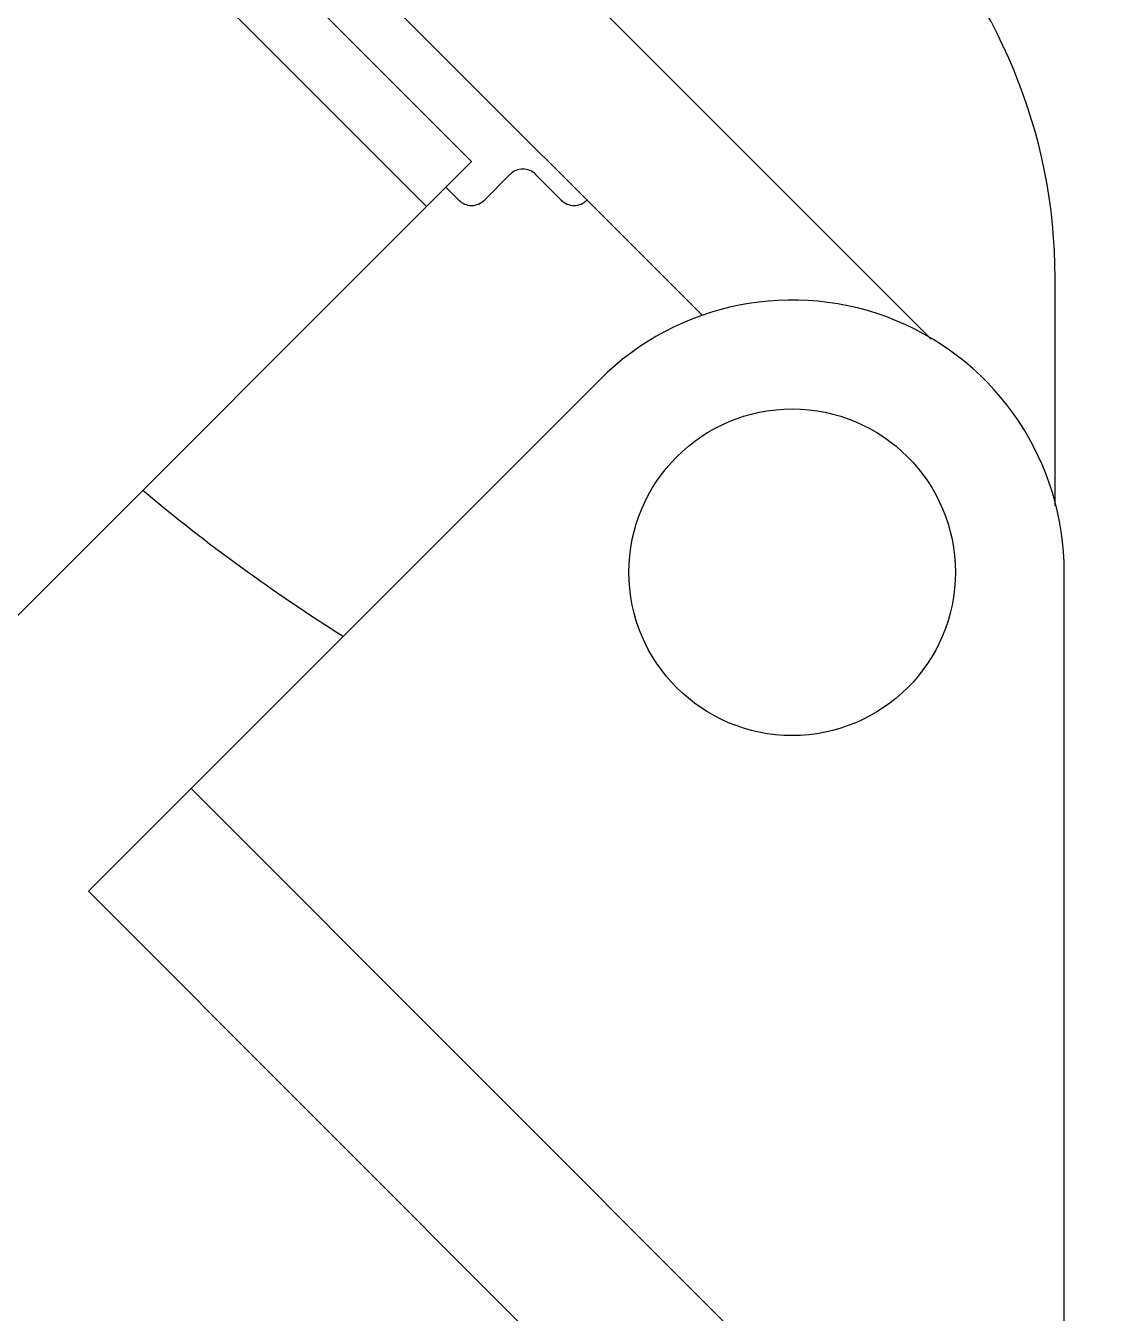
# Model space of a CAD drawing. Extents: x -1396510 to 1250330, y -1892470 to 1623980.
# Drawn here: x -1171426.7 to -1171143.9, y -62896.3 to -62558.7 of the extents above; entities that cross this region are included whole.
import ezdxf

# ---------------------------------------------------------------- set-up
doc = ezdxf.new("R2010")
doc.units = 0
doc.header["$LTSCALE"] = 1000
doc.header["$MEASUREMENT"] = 0

msp = doc.modelspace()

# ---------------------------------------------------------------- linework, layer by layer
at = {"linetype": 'Continuous'}
for p, q in [((-1171309.71, -62594.29), (-1172781.27, -61122.74)), ((-1171321.49, -62606.07), (-1172793.05, -61134.52)), ((-1171390.49, -62439.47), (-1171189.09, -62640.87)), ((-1171249.11, -62634.7), (-1171417.41, -62466.4)), ((-1171447.71, -62732.28), (-1171309.71, -62594.29)), ((-1171299.61, -62597.67), (-1171306.34, -62604.4)), ((-1171286.15, -62604.4), (-1171292.88, -62597.67)), ((-1171313.07, -62604.4), (-1171316.45, -62601.02)), ((-1171156.56, -62684.56), (-1171156.57, -62624.82)), ((-1171276.06, -62651.51), (-1171410.21, -62785.66)), ((-1171154.18, -62987.84), (-1171154.18, -62701.99)), ((-1171383.28, -62758.73), (-1171154.18, -62987.84)), ((-1171143.95, -63051.92), (-1171410.21, -62785.66))]:
    msp.add_line(p, q, dxfattribs=at)
msp.add_circle((-1171225.57, -62701.99), 42.83, dxfattribs=at)
for centre, radius, start, end in [((-1171299.36, -62624.84), 142.79, 0.0086, 44.9999), ((-1171296.24, -62601.03), 4.76, 44.9999, 135.0001), ((-1171309.7, -62601.03), 4.76, 224.9999, 315.0001), ((-1171282.78, -62601.03), 4.76, 224.9999, 315.0001), ((-1171225.57, -62701.99), 71.4, 0, 135.0001), ((-1171090.1, -62315.79), 475.97, 230.0191, 237.8662)]:
    msp.add_arc(centre, radius, start, end, dxfattribs=at)

doc.saveas('drawing.dxf')
